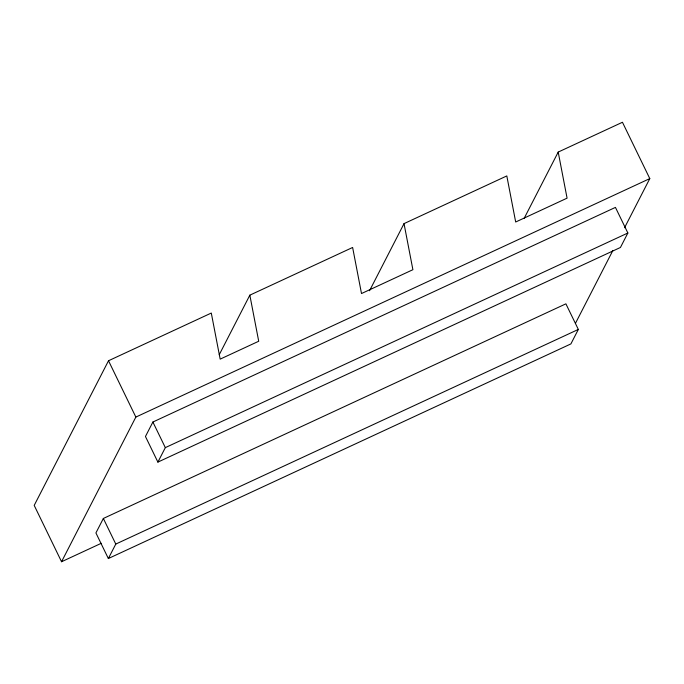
<?xml version="1.0" encoding="UTF-8"?>
<svg xmlns="http://www.w3.org/2000/svg" width="684" height="684" viewBox="0 0 684 684"><rect width="100%" height="100%" fill="white"/><g stroke="black" fill="none" stroke-linecap="round" stroke-linejoin="round"><path stroke-width="1.03" d="M624.543 227.763L649.8 178.601L622.449 122.265L558.204 152.079L567.079 198.155L515.685 222.009L506.81 175.925L404.022 223.625L412.897 269.701L361.503 293.547L352.628 247.471L249.84 295.163L258.714 341.248L220.171 359.134L211.296 313.05L108.508 360.75L34.2 505.399L61.551 561.735L101.232 543.318M61.551 561.735L135.859 417.078L649.8 178.601M103.352 518.463L95.922 532.93L108.354 558.537L570.901 343.907L578.331 329.44L565.899 303.833L103.352 518.463L115.784 544.071L108.354 558.537M152.891 422.028L145.453 436.495L157.893 462.102L620.439 247.471L627.869 233.005L615.438 207.397L152.891 422.028L165.323 447.635L157.893 462.102M219.239 354.731L249.84 295.163M369.54 290.751L404.022 223.625M524.209 218.256L558.204 152.079M575.492 323.25L612.89 250.455M165.323 447.635L627.869 233.005M115.784 544.071L578.331 329.44M108.508 360.75L135.859 417.078"/></g></svg>
